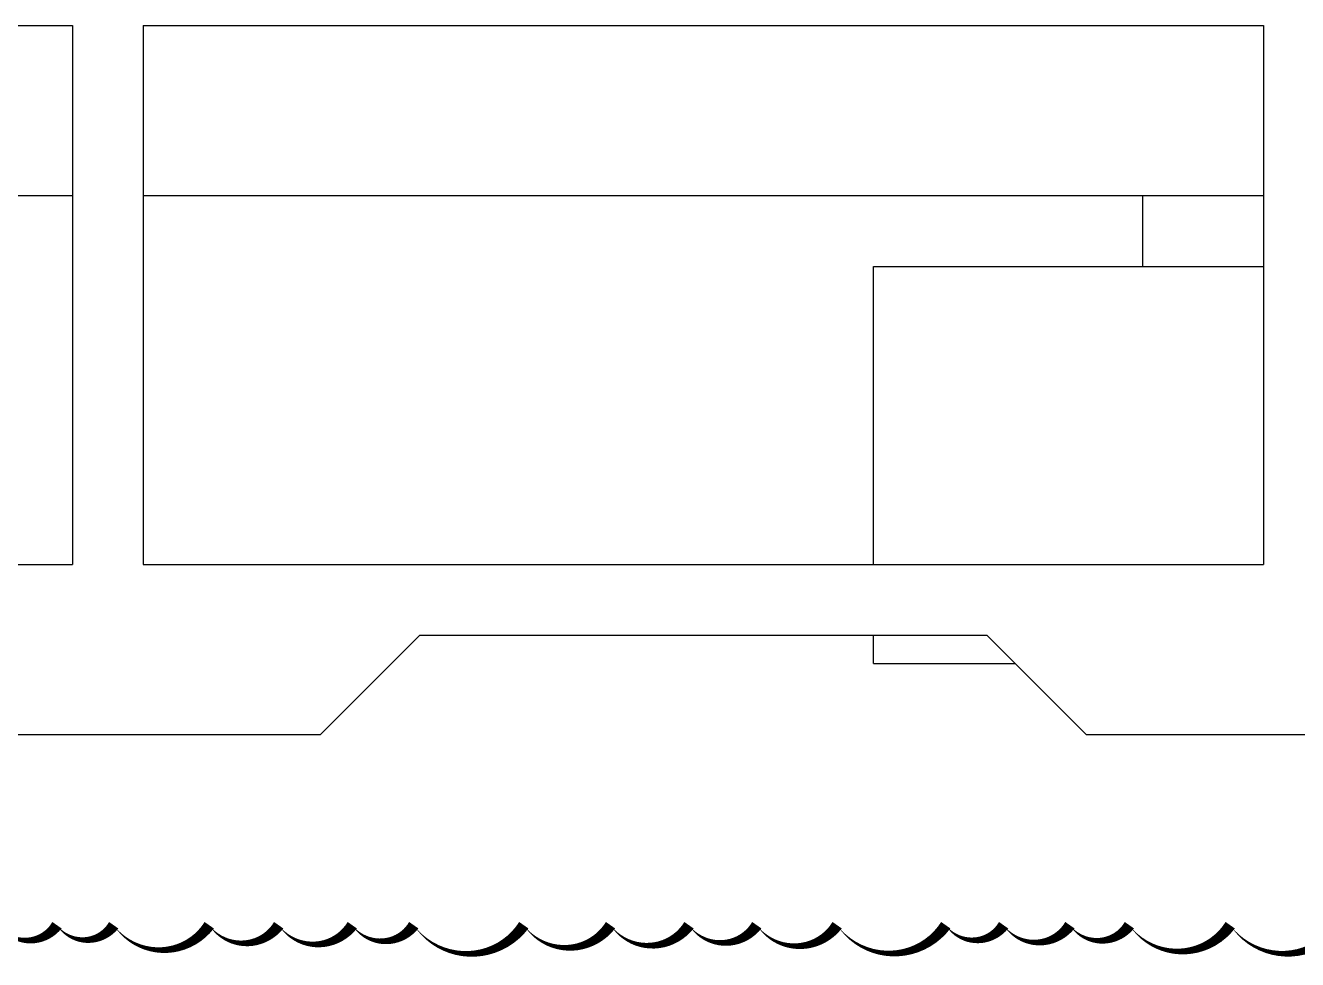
# Model space of a CAD drawing. Extents: x -3080 to 28500, y -1326 to 31609.
# Drawn here: x 3871 to 4319.5, y 25941.5 to 26270.8 of the extents above; entities that cross this region are included whole.
import ezdxf
from ezdxf.xclip import XClip

# ---------------------------------------------------------------- set-up
doc = ezdxf.new("R2010")
doc.units = 0
doc.header["$LTSCALE"] = 100
doc.header["$XCLIPFRAME"] = 2
for name, color, linetype in [('0-xref', 8, 'Continuous'), ('188K-SM-07-F10-MECH-CR PIPE-Y2257103$0$X-S-FAB_SL ALL$0$ASP_1', 1, 'Continuous'), ('188K-SM-07-F10-MECH-CR PIPE-Y2257103$0$X-S-FAB_SL ALL$0$ASP_8', 8, 'Continuous')]:
    doc.layers.add(name, color=color, linetype=linetype)

# ---------------------------------------------------------------- blocks, each defined once
blk = doc.blocks.new('188K-SM-07-F10-MECH-CR PIPE-Y2257103$0$X-S-FAB_SL ALL')
at = {"layer": '188K-SM-07-F10-MECH-CR PIPE-Y2257103$0$X-S-FAB_SL ALL$0$ASP_1'}
for p, q in [((-981.021, -73063.977), (-586.021, -73063.977)), ((-586.021, -73063.977), (-586.021, -73253.977)), ((-561.021, -73063.977), (-166.021, -73063.977)), ((-561.021, -73063.977), (-561.021, -73253.977)), ((-166.021, -73063.977), (-166.021, -73253.977)), ((-981.021, -73253.977), (-586.021, -73253.977)), ((-561.021, -73253.977), (-166.021, -73253.977)), ((-463.521, -73278.977), (-498.521, -73313.977)), ((-463.521, -73278.977), (-263.521, -73278.977)), ((-263.521, -73278.977), (-228.521, -73313.977)), ((-648.521, -73313.977), (-498.521, -73313.977)), ((-228.521, -73313.977), (-78.521, -73313.977))]:
    blk.add_line(p, q, dxfattribs=at)
at = {"layer": '188K-SM-07-F10-MECH-CR PIPE-Y2257103$0$X-S-FAB_SL ALL$0$ASP_8'}
for p, q in [((-981.021, -73123.977), (-586.021, -73123.977)), ((-561.021, -73123.977), (-166.021, -73123.977)), ((-208.521, -73148.977), (-208.521, -73123.977)), ((-303.521, -73253.977), (-303.521, -73148.977)), ((-303.521, -73148.977), (-166.021, -73148.977)), ((-303.521, -73288.977), (-303.521, -73278.977)), ((-303.521, -73288.977), (-253.521, -73288.977))]:
    blk.add_line(p, q, dxfattribs=at)
blk = doc.blocks.new('188K-SM-07-F10-MECH-CR PIPE-Y2257103')
ref = blk.add_blockref('188K-SM-07-F10-MECH-CR PIPE-Y2257103$0$X-S-FAB_SL ALL', (4473.521, 99334.763))
XClip(ref).set_block_clipping_path([(-7553.4648570136, -75341.9369645483), (24026.2025623869, -67725.7696244382)])
blk.add_lwpolyline([(3861.403, 25953.57, 0, 4, 0.5205671), (3882.076, 25953.57, 0, 4, 0.5205671), (3902.083, 25953.57, 0, 4, 0.5205671), (3935.765, 25953.57, 0, 4, 0.5205671), (3960.259, 25953.57, 0, 4, 0.5205671), (3986.209, 25953.57, 0, 4, 0.5205671), (4007.896, 25953.57, 0, 4, 0.5205671), (4046.696, 25953.57, 0, 4, 0.5205671), (4077.272, 25953.57, 0, 4, 0.5205671), (4104.931, 25953.57, 0, 4, 0.5205671), (4128.853, 25953.57, 0, 4, 0.5205671), (4157.187, 25953.57, 0, 4, 0.5205671), (4195.487, 25953.57, 0, 4, 0.5205671), (4215.878, 25953.57, 0, 4, 0.5205671), (4239.253, 25953.57, 0, 4, 0.5205671), (4260.225, 25953.57, 0, 4, 0.5205671), (4295.787, 25953.57, 0, 4, 0.5205671), (4334.372, 25953.57, 0, 4, 0.5205671)], format="xyseb")

msp = doc.modelspace()

# ---------------------------------------------------------------- block references
at = {"layer": '0-xref'}
msp.add_blockref('188K-SM-07-F10-MECH-CR PIPE-Y2257103', (0, 0), dxfattribs=at)

doc.saveas('drawing.dxf')
